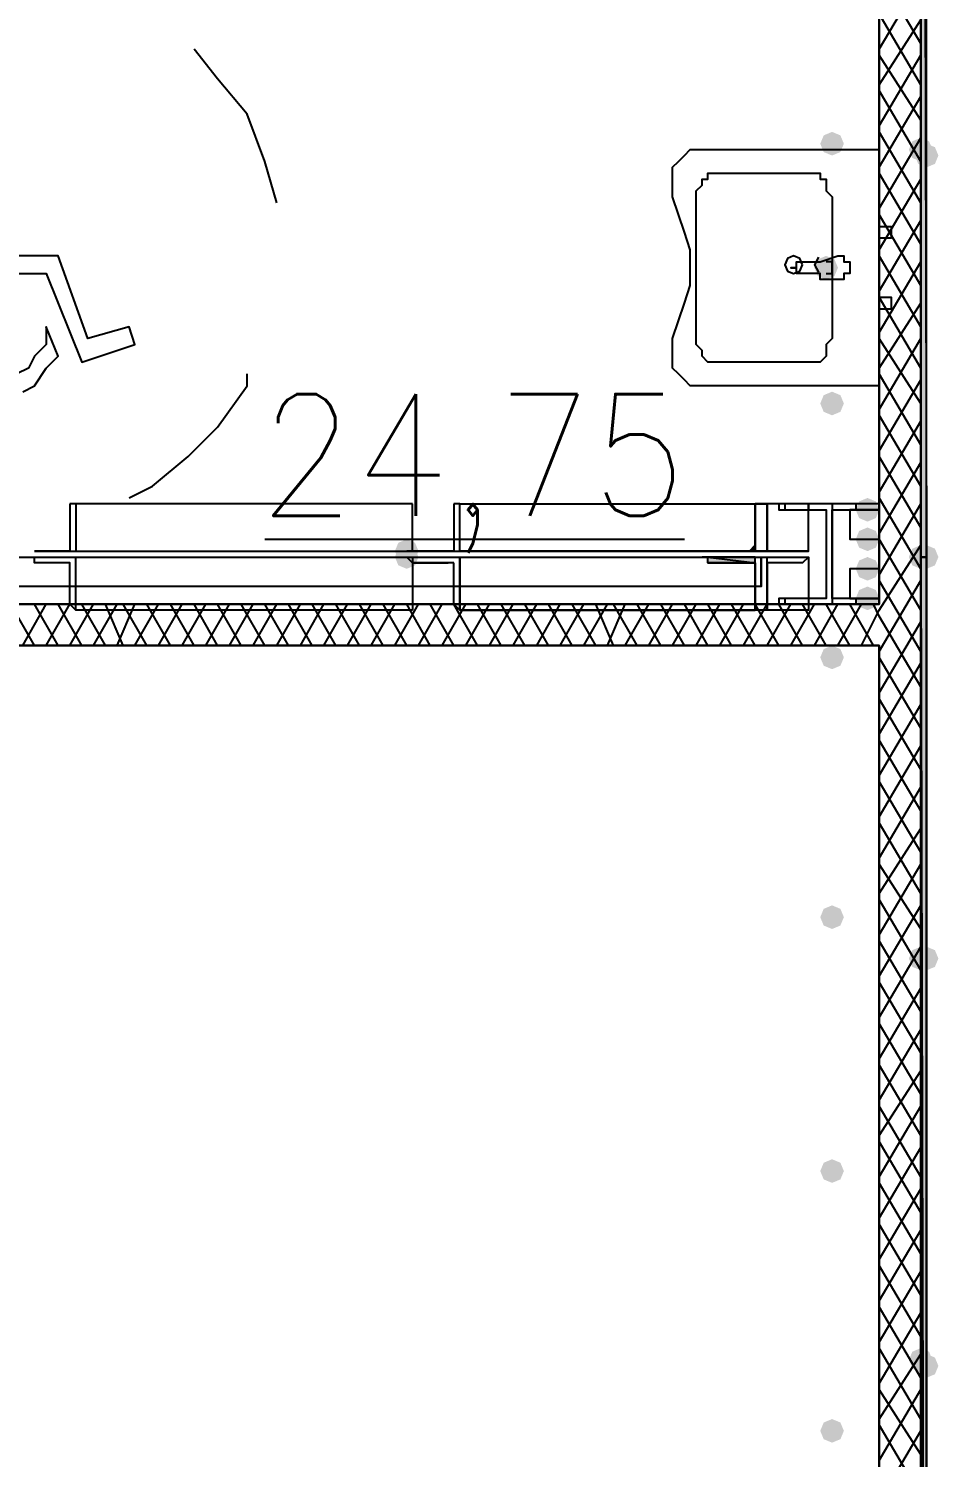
# Model space of a CAD drawing. Header units: millimetres. Extents: x 0 to 420, y 0 to 297.
# Drawn here: x 383.5 to 390.02, y 132.78 to 143.02 of the extents above; entities that cross this region are included whole.
import ezdxf

# ---------------------------------------------------------------- set-up
doc = ezdxf.new("R2010")
doc.units = ezdxf.units.MM
doc.layers.get('0').update_dxf_attribs({"linetype": 'CONTINUOUS'})
doc.styles.get("Standard").update_dxf_attribs({"font": 'STANDARD'})

msp = doc.modelspace()

# ---------------------------------------------------------------- hatches: boundary and pattern name
at = {"true_color": 0x000007}
h = msp.add_hatch(color=0, dxfattribs=at)
h.paths.add_polyline_path([(389.932333, 156.633333), (389.89, 156.633333), (389.932333, 139.234333)], flags=0)
h.paths.add_polyline_path([(389.89, 156.633333), (389.932333, 139.234333), (389.89, 139.234333)], flags=0)
for points in [[(389.339667, 142.197667), (389.314796, 142.137871), (389.255, 142.113), (389.195204, 142.137871), (389.170333, 142.197667), (389.195204, 142.257462), (389.255, 142.282333), (389.314796, 142.257463)], [(389.297333, 141.308667), (389.272462, 141.248871), (389.212667, 141.224), (389.152871, 141.248871), (389.128, 141.308667), (389.152871, 141.368462), (389.212667, 141.393333), (389.272462, 141.368463)], [(389.339667, 140.335), (389.314796, 140.275204), (389.255, 140.250333), (389.195204, 140.275204), (389.170333, 140.335), (389.195204, 140.394796), (389.255, 140.419667), (389.314796, 140.394796)], [(389.593667, 139.573), (389.568796, 139.513204), (389.509, 139.488333), (389.449204, 139.513204), (389.424333, 139.573), (389.449204, 139.632796), (389.509, 139.657667), (389.568796, 139.632796)], [(389.593667, 139.361333), (389.568796, 139.301537), (389.509, 139.276667), (389.449204, 139.301537), (389.424333, 139.361333), (389.449204, 139.421129), (389.509, 139.446), (389.568796, 139.421129)], [(386.291667, 139.276667), (386.266796, 139.216871), (386.207, 139.192), (386.147204, 139.216871), (386.122333, 139.276667), (386.147204, 139.336462), (386.207, 139.361333), (386.266796, 139.336463)], [(386.291667, 139.234333), (386.266796, 139.174537), (386.207, 139.149667), (386.147204, 139.174537), (386.122333, 139.234333), (386.147204, 139.294129), (386.207, 139.319), (386.266796, 139.294129)], [(389.593667, 139.149667), (389.568796, 139.089871), (389.509, 139.065), (389.449204, 139.089871), (389.424333, 139.149667), (389.449204, 139.209462), (389.509, 139.234333), (389.568796, 139.209463)], [(389.593667, 138.938), (389.568796, 138.878204), (389.509, 138.853333), (389.449204, 138.878204), (389.424333, 138.938), (389.449204, 138.997796), (389.509, 139.022667), (389.568796, 138.997796)], [(389.339667, 138.514667), (389.314796, 138.454871), (389.255, 138.43), (389.195204, 138.454871), (389.170333, 138.514667), (389.195204, 138.574462), (389.255, 138.599333), (389.314796, 138.574463)], [(389.339667, 136.652), (389.314796, 136.592204), (389.255, 136.567333), (389.195204, 136.592204), (389.170333, 136.652), (389.195204, 136.711796), (389.255, 136.736667), (389.314796, 136.711796)], [(389.339667, 134.831667), (389.314796, 134.771871), (389.255, 134.747), (389.195204, 134.771871), (389.170333, 134.831667), (389.195204, 134.891462), (389.255, 134.916333), (389.314796, 134.891463)], [(389.339667, 132.969), (389.314796, 132.909204), (389.255, 132.884333), (389.195204, 132.909204), (389.170333, 132.969), (389.195204, 133.028796), (389.255, 133.053667), (389.314796, 133.028796)]]:
    msp.add_hatch(color=0, dxfattribs=at).paths.add_polyline_path(points, flags=0)
at = {"true_color": 0x0000fe}
for points in [[(389.974667, 142.155333), (389.949796, 142.095537), (389.89, 142.070667), (389.830204, 142.095537), (389.805333, 142.155333), (389.830204, 142.215129), (389.89, 142.24), (389.949796, 142.215129)], [(390.017, 142.113), (389.992129, 142.053204), (389.932333, 142.028333), (389.872538, 142.053204), (389.847667, 142.113), (389.872537, 142.172796), (389.932333, 142.197667), (389.992129, 142.172796)], [(389.974667, 139.234333), (389.949796, 139.174537), (389.89, 139.149667), (389.830204, 139.174537), (389.805333, 139.234333), (389.830204, 139.294129), (389.89, 139.319), (389.949796, 139.294129)], [(390.017, 139.234333), (389.992129, 139.174537), (389.932333, 139.149667), (389.872538, 139.174537), (389.847667, 139.234333), (389.872537, 139.294129), (389.932333, 139.319), (389.992129, 139.294129)], [(390.017, 139.234333), (389.992129, 139.174537), (389.932333, 139.149667), (389.872538, 139.174537), (389.847667, 139.234333), (389.872537, 139.294129), (389.932333, 139.319), (389.992129, 139.294129)], [(389.974667, 136.355667), (389.949796, 136.295871), (389.89, 136.271), (389.830204, 136.295871), (389.805333, 136.355667), (389.830204, 136.415462), (389.89, 136.440333), (389.949796, 136.415463)], [(390.017, 136.355667), (389.992129, 136.295871), (389.932333, 136.271), (389.872538, 136.295871), (389.847667, 136.355667), (389.872537, 136.415462), (389.932333, 136.440333), (389.992129, 136.415463)], [(389.974667, 133.477), (389.949796, 133.417204), (389.89, 133.392333), (389.830204, 133.417204), (389.805333, 133.477), (389.830204, 133.536796), (389.89, 133.561667), (389.949796, 133.536796)], [(390.017, 133.434667), (389.992129, 133.374871), (389.932333, 133.35), (389.872538, 133.374871), (389.847667, 133.434667), (389.872537, 133.494462), (389.932333, 133.519333), (389.992129, 133.494463)]]:
    msp.add_hatch(color=0, dxfattribs=at).paths.add_polyline_path(points, flags=0)
at = {"true_color": 0x000062}
h = msp.add_hatch(color=0, dxfattribs=at)
h.paths.add_polyline_path([(388.704667, 139.615333), (388.704667, 139.361333)], flags=0)
h.paths.add_polyline_path([(388.704667, 139.361333), (388.704667, 139.615333)], flags=0)
h = msp.add_hatch(color=0, dxfattribs=at)
h.paths.add_polyline_path([(388.704667, 139.361333), (388.704667, 139.319)], flags=0)
h.paths.add_polyline_path([(388.704667, 139.319), (388.704667, 139.361333)], flags=0)
h = msp.add_hatch(color=0, dxfattribs=at)
h.paths.add_polyline_path([(388.704667, 139.276667), (388.366, 139.276667)], flags=0)
h.paths.add_polyline_path([(388.366, 139.276667), (388.704667, 139.276667)], flags=0)
h.paths.add_polyline_path([(388.704667, 139.276667), (388.366, 139.276667)], flags=0)
h.paths.add_polyline_path([(388.704667, 139.276667), (388.366, 139.276667)], flags=0)
h.paths.add_polyline_path([(388.366, 139.276667), (388.704667, 139.276667)], flags=0)
h.paths.add_polyline_path([(388.704667, 139.276667), (388.366, 139.276667)], flags=0)
h.paths.add_polyline_path([(388.704667, 139.276667), (388.366, 139.276667)], flags=0)
h.paths.add_polyline_path([(388.366, 139.276667), (388.704667, 139.276667), (388.323667, 139.276667)], flags=0)
h.paths.add_polyline_path([(388.704667, 139.276667), (388.323667, 139.276667)], flags=0)
h.paths.add_polyline_path([(388.323667, 139.276667), (388.704667, 139.276667)], flags=0)
h.paths.add_polyline_path([(388.704667, 139.276667), (388.323667, 139.276667)], flags=0)
h.paths.add_polyline_path([(388.704667, 139.276667), (388.323667, 139.276667)], flags=0)
h.paths.add_polyline_path([(388.323667, 139.276667), (388.704667, 139.276667)], flags=0)
h = msp.add_hatch(color=0, dxfattribs=at)
h.paths.add_polyline_path([(388.704667, 139.234333), (388.323667, 139.234333)], flags=0)
h.paths.add_polyline_path([(388.323667, 139.234333), (388.704667, 139.234333)], flags=0)
h.paths.add_polyline_path([(388.704667, 139.234333), (388.323667, 139.234333)], flags=0)
h.paths.add_polyline_path([(388.704667, 139.234333), (388.323667, 139.234333)], flags=0)
h.paths.add_polyline_path([(388.323667, 139.234333), (388.704667, 139.234333)], flags=0)
h.paths.add_polyline_path([(388.704667, 139.234333), (388.323667, 139.234333)], flags=0)
h.paths.add_polyline_path([(388.704667, 139.234333), (388.323667, 139.234333), (388.366, 139.234333)], flags=0)
for points in [[(388.366, 139.276667), (388.408333, 139.276667)], [(388.366, 139.192), (388.408333, 139.192)]]:
    msp.add_hatch(color=0, dxfattribs=at).paths.add_polyline_path(points, flags=0)
h = msp.add_hatch(color=0, dxfattribs=at)
h.paths.add_polyline_path([(388.366, 139.276667), (388.408333, 139.276667)], flags=0)
h.paths.add_polyline_path([(388.408333, 139.276667), (388.366, 139.276667)], flags=0)
h = msp.add_hatch(color=0, dxfattribs=at)
h.paths.add_polyline_path([(388.366, 139.234333), (388.704667, 139.234333)], flags=0)
h.paths.add_polyline_path([(388.704667, 139.234333), (388.366, 139.234333)], flags=0)
h = msp.add_hatch(color=0, dxfattribs=at)
h.paths.add_polyline_path([(388.704667, 139.234333), (388.366, 139.234333), (388.704667, 139.192)], flags=0)
h.paths.add_polyline_path([(388.366, 139.234333), (388.704667, 139.192), (388.366, 139.192)], flags=0)
h.paths.add_polyline_path([(388.704667, 139.192), (388.366, 139.192)], flags=0)
h.paths.add_polyline_path([(388.366, 139.192), (388.704667, 139.192)], flags=0)
h = msp.add_hatch(color=0, dxfattribs=at)
h.paths.add_polyline_path([(388.704667, 139.276667), (388.662333, 139.276667)], flags=0)
h.paths.add_polyline_path([(388.662333, 139.276667), (388.704667, 139.276667)], flags=0)
h.paths.add_polyline_path([(388.704667, 139.276667), (388.662333, 139.276667)], flags=0)
h.paths.add_polyline_path([(388.704667, 139.276667), (388.662333, 139.276667), (388.408333, 139.276667)], flags=0)
h = msp.add_hatch(color=0, dxfattribs=at)
h.paths.add_polyline_path([(388.704667, 139.276667), (388.704667, 139.319)], flags=0)
h.paths.add_polyline_path([(388.704667, 139.319), (388.704667, 139.276667), (388.662333, 139.276667)], flags=0)
h.paths.add_polyline_path([(388.704667, 139.276667), (388.662333, 139.276667)], flags=0)
h.paths.add_polyline_path([(388.662333, 139.276667), (388.704667, 139.276667)], flags=0)
h.paths.add_polyline_path([(388.704667, 139.276667), (388.662333, 139.276667)], flags=0)
h.paths.add_polyline_path([(388.704667, 139.276667), (388.662333, 139.276667)], flags=0)
at = {"true_color": 0x000007}
h = msp.add_hatch(color=0, dxfattribs=at)
h.paths.add_polyline_path([(389.932333, 139.234333), (389.89, 139.234333), (389.932333, 121.877667)], flags=0)
h.paths.add_polyline_path([(389.89, 139.234333), (389.932333, 121.877667), (389.89, 121.877667)], flags=0)
at = {"true_color": 0x000062}
h = msp.add_hatch(color=0, dxfattribs=at)
h.paths.add_polyline_path([(388.366, 139.192), (388.408333, 139.192)], flags=0)
h.paths.add_polyline_path([(388.408333, 139.192), (388.366, 139.192)], flags=0)
h = msp.add_hatch(color=0, dxfattribs=at)
h.paths.add_polyline_path([(388.704667, 139.192), (388.408333, 139.192)], flags=0)
h.paths.add_polyline_path([(388.408333, 139.192), (388.704667, 139.192), (388.662333, 139.192)], flags=0)
h = msp.add_hatch(color=0, dxfattribs=at)
h.paths.add_polyline_path([(388.662333, 139.192), (388.704667, 139.192)], flags=0)
h.paths.add_polyline_path([(388.704667, 139.192), (388.662333, 139.192)], flags=0)
h.paths.add_polyline_path([(388.704667, 139.192), (388.662333, 139.192)], flags=0)
h.paths.add_polyline_path([(388.662333, 139.192), (388.704667, 139.192)], flags=0)
h.paths.add_polyline_path([(388.704667, 139.192), (388.662333, 139.192)], flags=0)
h.paths.add_polyline_path([(388.704667, 139.192), (388.662333, 139.192)], flags=0)
h.paths.add_polyline_path([(388.662333, 139.192), (388.704667, 139.192)], flags=0)
h.paths.add_polyline_path([(388.704667, 139.192), (388.662333, 139.192)], flags=0)
h = msp.add_hatch(color=0, dxfattribs=at)
h.paths.add_polyline_path([(388.704667, 139.192), (388.704667, 139.149667)], flags=0)
h.paths.add_polyline_path([(388.704667, 139.149667), (388.704667, 139.192)], flags=0)
h = msp.add_hatch(color=0, dxfattribs=at)
h.paths.add_polyline_path([(388.704667, 139.149667), (388.704667, 138.895667)], flags=0)
h.paths.add_polyline_path([(388.704667, 138.895667), (388.704667, 139.149667)], flags=0)
h = msp.add_hatch(color=0, dxfattribs=at)
h.paths.add_polyline_path([(388.704667, 138.895667), (388.704667, 138.853333)], flags=0)
h.paths.add_polyline_path([(388.704667, 138.853333), (388.704667, 138.895667)], flags=0)

# ---------------------------------------------------------------- linework, layer by layer
at = {"color": 0, "true_color": 0x000007}
for points in [[(389.89, 104.097667), (389.89, 159.088667)], [(389.89, 156.633333), (389.89, 139.234333), (389.89, 156.633333), (389.932333, 139.234333)], [(389.593667, 151.045333), (389.593667, 138.895667)], [(389.89, 142.917333), (389.593667, 143.425333)], [(389.593667, 142.875), (389.89, 143.383)], [(389.89, 142.621), (389.593667, 143.129)], [(389.593667, 142.621), (389.89, 143.086667)], [(385.275667, 141.774333), (385.191, 142.070667), (385.064, 142.409333), (384.852333, 142.663333), (384.683, 142.875)], [(389.593667, 142.324667), (389.89, 142.832667)], [(389.89, 142.367), (389.593667, 142.832667)], [(389.89, 142.070667), (389.593667, 142.578667)], [(389.593667, 142.028333), (389.89, 142.536333)], [(389.89, 141.774333), (389.593667, 142.282333)], [(389.593667, 141.732), (389.89, 142.24)], [(389.89, 141.478), (389.593667, 141.986)], [(389.593667, 141.435667), (389.89, 141.943667)], [(389.89, 141.181667), (389.593667, 141.689667)], [(389.593667, 141.139333), (389.89, 141.647333)], [(382.862667, 141.266333), (383.624667, 141.266333), (383.878667, 140.631333), (384.259667, 140.758333), (384.217333, 140.885333), (383.921, 140.800667), (383.709333, 141.393333), (382.947333, 141.393333)], [(389.157125, 141.383224), (389.128, 141.329842), (389.157125, 141.276459)], [(389.89, 140.885333), (389.593667, 141.393333)], [(389.255, 141.351), (389.212667, 141.351)], [(389.212667, 141.266333), (389.255, 141.266333), (389.255, 141.351)], [(389.593667, 140.843), (389.89, 141.351)], [(389.89, 140.589), (389.593667, 141.097)], [(389.593667, 140.589), (389.89, 141.054667)], [(383.455333, 140.419667), (383.54, 140.462), (383.624667, 140.589), (383.709333, 140.673667), (383.624667, 140.885333), (383.624667, 140.758333), (383.54, 140.673667), (383.497667, 140.589), (383.413, 140.546667)], [(389.593667, 140.292667), (389.89, 140.800667)], [(389.89, 140.335), (389.593667, 140.800667)], [(384.217333, 139.657667), (384.386667, 139.742333), (384.640667, 139.954), (384.852333, 140.165667), (385.064, 140.462), (385.064, 140.546667)], [(389.89, 140.038667), (389.593667, 140.546667)], [(389.593667, 139.996333), (389.89, 140.504333)], [(389.89, 139.742333), (389.593667, 140.250333)], [(389.593667, 139.7), (389.89, 140.208)], [(389.89, 139.446), (389.593667, 139.954)], [(389.593667, 139.403667), (389.89, 139.911667)], [(389.89, 139.149667), (389.593667, 139.657667)], [(383.794, 139.615333), (383.794, 139.319), (383.794, 139.276667), (383.54, 139.276667)], [(383.836333, 139.615333), (383.794, 139.615333)], [(386.545667, 139.615333), (386.545667, 139.319), (386.545667, 139.276667)], [(386.588, 139.615333), (386.545667, 139.615333)], [(388.789333, 139.276667), (388.789333, 139.615333), (388.789333, 139.319), (388.789333, 139.276667), (386.588, 139.276667), (386.588, 139.615333), (388.789333, 139.615333)], [(386.588, 139.276667), (386.588, 139.615333), (388.704667, 139.615333)], [(388.704667, 139.276667), (389.085667, 139.276667), (389.085667, 139.615333), (388.704667, 139.615333)], [(388.916333, 139.615333), (388.916333, 139.573)], [(389.085667, 139.615333), (389.085667, 139.573)], [(389.255, 139.615333), (389.255, 138.895667)], [(389.424333, 139.615333), (389.424333, 139.573)], [(389.593667, 139.615333), (389.593667, 139.573)], [(389.593667, 139.107333), (389.89, 139.615333)], [(385.191, 139.361333), (388.196667, 139.361333)], [(389.89, 138.853333), (389.593667, 139.361333)], [(388.747, 139.022667), (388.747, 139.234333), (388.747, 139.192), (388.747, 139.022667), (378.121333, 139.022667), (378.121333, 139.234333), (388.747, 139.234333)], [(383.54, 139.276667), (383.836333, 139.276667)], [(383.54, 139.234333), (383.836333, 139.234333)], [(383.794, 138.895667), (383.794, 139.192), (383.54, 139.192), (383.54, 139.234333)], [(386.545667, 139.276667), (386.503333, 139.276667), (386.249333, 139.276667), (386.207, 139.276667), (386.588, 139.276667)], [(386.545667, 139.192), (386.503333, 139.192), (386.249333, 139.192), (386.207, 139.234333), (386.588, 139.234333)], [(386.249333, 139.276667), (386.503333, 139.276667)], [(386.588, 139.276667), (388.704667, 139.276667)], [(388.789333, 138.853333), (386.588, 138.853333), (386.588, 139.234333), (388.789333, 139.234333), (389.085667, 139.234333), (389.043333, 139.192), (388.831667, 139.192), (388.789333, 139.192), (388.789333, 138.895667), (388.789333, 138.853333), (388.789333, 139.234333)], [(386.588, 139.234333), (388.704667, 139.234333)], [(386.588, 139.234333), (386.588, 138.853333), (388.704667, 138.853333)], [(388.366, 139.276667), (388.662333, 139.276667)], [(388.704667, 139.234333), (389.085667, 139.234333), (389.085667, 138.853333), (388.704667, 138.853333)], [(389.593667, 138.853333), (389.89, 139.319)], [(389.932333, 139.234333), (389.932333, 121.877667), (389.89, 139.234333), (389.89, 121.877667)], [(386.249333, 139.192), (386.503333, 139.192)], [(386.545667, 138.895667), (386.545667, 139.192)], [(388.366, 139.192), (388.662333, 139.192)], [(389.593667, 138.557), (389.89, 139.065)], [(389.89, 138.557), (389.593667, 139.065)], [(388.916333, 138.938), (388.916333, 138.895667)], [(389.085667, 138.938), (389.085667, 138.895667)], [(389.424333, 138.938), (389.424333, 138.895667)], [(389.593667, 138.938), (389.593667, 138.895667)], [(389.593667, 138.895667), (377.274667, 138.895667)], [(383.54, 138.599333), (383.370667, 138.895667)], [(383.455333, 138.599333), (383.624667, 138.895667)], [(383.709333, 138.599333), (383.54, 138.895667)], [(383.624667, 138.599333), (383.794, 138.895667)], [(383.878667, 138.599333), (383.709333, 138.895667)], [(383.794, 138.599333), (383.963333, 138.895667)], [(383.836333, 138.853333), (383.794, 138.895667)], [(384.048, 138.599333), (383.878667, 138.895667)], [(383.963333, 138.599333), (384.132667, 138.895667)], [(384.175, 138.599333), (384.048, 138.895667)], [(384.132667, 138.599333), (384.259667, 138.895667)], [(384.344333, 138.599333), (384.175, 138.895667)], [(384.259667, 138.599333), (384.429, 138.895667)], [(384.513667, 138.599333), (384.344333, 138.895667)], [(384.429, 138.599333), (384.598333, 138.895667)], [(384.683, 138.599333), (384.513667, 138.895667)], [(384.598333, 138.599333), (384.767667, 138.895667)], [(384.852333, 138.599333), (384.683, 138.895667)], [(384.767667, 138.599333), (384.937, 138.895667)], [(385.021667, 138.599333), (384.852333, 138.895667)], [(384.937, 138.599333), (385.106333, 138.895667)], [(385.191, 138.599333), (385.021667, 138.895667)], [(385.106333, 138.599333), (385.275667, 138.895667)], [(385.360333, 138.599333), (385.191, 138.895667)], [(385.275667, 138.599333), (385.445, 138.895667)], [(385.529667, 138.599333), (385.360333, 138.895667)], [(385.445, 138.599333), (385.614333, 138.895667)], [(385.699, 138.599333), (385.529667, 138.895667)], [(385.614333, 138.599333), (385.783667, 138.895667)], [(385.868333, 138.599333), (385.699, 138.895667)], [(385.783667, 138.599333), (385.953, 138.895667)], [(386.037667, 138.599333), (385.868333, 138.895667)], [(385.953, 138.599333), (386.122333, 138.895667)], [(386.207, 138.599333), (386.037667, 138.895667)], [(386.122333, 138.599333), (386.291667, 138.895667)], [(386.376333, 138.599333), (386.207, 138.895667)], [(386.291667, 138.599333), (386.461, 138.895667)], [(386.545667, 138.599333), (386.376333, 138.895667)], [(386.461, 138.599333), (386.630333, 138.895667)], [(386.715, 138.599333), (386.545667, 138.895667)], [(386.588, 138.853333), (386.545667, 138.895667)], [(386.630333, 138.599333), (386.799667, 138.895667)], [(386.884333, 138.599333), (386.715, 138.895667)], [(386.799667, 138.599333), (386.969, 138.895667)], [(387.053667, 138.599333), (386.884333, 138.895667)], [(386.969, 138.599333), (387.138333, 138.895667)], [(387.223, 138.599333), (387.053667, 138.895667)], [(387.138333, 138.599333), (387.307667, 138.895667)], [(387.392333, 138.599333), (387.223, 138.895667)], [(387.307667, 138.599333), (387.477, 138.895667)], [(387.561667, 138.599333), (387.392333, 138.895667)], [(387.477, 138.599333), (387.646333, 138.895667)], [(387.688667, 138.599333), (387.561667, 138.895667)], [(387.646333, 138.599333), (387.773333, 138.895667)], [(387.858, 138.599333), (387.688667, 138.895667)], [(387.773333, 138.599333), (387.942667, 138.895667)], [(388.027333, 138.599333), (387.858, 138.895667)], [(387.942667, 138.599333), (388.112, 138.895667)], [(388.196667, 138.599333), (388.027333, 138.895667)], [(388.112, 138.599333), (388.281333, 138.895667)], [(388.366, 138.599333), (388.196667, 138.895667)], [(388.281333, 138.599333), (388.450667, 138.895667)], [(388.535333, 138.599333), (388.366, 138.895667)], [(388.450667, 138.599333), (388.62, 138.895667)], [(388.704667, 138.599333), (388.535333, 138.895667)], [(388.62, 138.599333), (388.789333, 138.895667)], [(388.874, 138.599333), (388.704667, 138.895667)], [(388.789333, 138.599333), (388.958667, 138.895667)], [(389.043333, 138.599333), (388.874, 138.895667)], [(388.958667, 138.599333), (389.128, 138.895667)], [(389.212667, 138.599333), (389.043333, 138.895667)], [(389.128, 138.599333), (389.297333, 138.895667)], [(389.382, 138.599333), (389.212667, 138.895667)], [(389.297333, 138.599333), (389.466667, 138.895667)], [(389.551333, 138.599333), (389.382, 138.895667)], [(389.466667, 138.599333), (389.593667, 138.853333)], [(389.593667, 138.811), (389.551333, 138.895667)], [(389.89, 138.303), (389.593667, 138.811)], [(389.593667, 138.260667), (389.89, 138.768667)], [(374.184333, 138.599333), (389.593667, 138.599333)], [(389.593667, 138.599333), (389.593667, 110.193667)], [(389.89, 138.006667), (389.593667, 138.514667)], [(389.593667, 137.964333), (389.89, 138.472333)], [(389.89, 137.710333), (389.593667, 138.218333)], [(389.593667, 137.668), (389.89, 138.176)], [(389.89, 137.414), (389.593667, 137.922)], [(389.593667, 137.371667), (389.89, 137.879667)], [(389.89, 137.117667), (389.593667, 137.625667)], [(389.593667, 137.075333), (389.89, 137.583333)], [(389.89, 136.821333), (389.593667, 137.329333)], [(389.593667, 136.821333), (389.89, 137.287)], [(389.593667, 136.525), (389.89, 137.033)], [(389.89, 136.567333), (389.593667, 137.033)], [(389.89, 136.271), (389.593667, 136.779)], [(389.593667, 136.228667), (389.89, 136.736667)], [(389.89, 135.974667), (389.593667, 136.482667)], [(389.593667, 135.932333), (389.89, 136.440333)], [(389.89, 135.678333), (389.593667, 136.186333)], [(389.593667, 135.636), (389.89, 136.144)], [(389.89, 135.382), (389.593667, 135.89)], [(389.593667, 135.339667), (389.89, 135.847667)], [(389.89, 135.085667), (389.593667, 135.593667)], [(389.593667, 135.085667), (389.89, 135.551333)], [(389.593667, 134.789333), (389.89, 135.297333)], [(389.89, 134.789333), (389.593667, 135.297333)], [(389.89, 134.535333), (389.593667, 135.043333)], [(389.593667, 134.493), (389.89, 135.001)], [(389.89, 134.239), (389.593667, 134.747)], [(389.593667, 134.196667), (389.89, 134.704667)], [(389.89, 133.942667), (389.593667, 134.450667)], [(389.593667, 133.900333), (389.89, 134.408333)], [(389.89, 133.646333), (389.593667, 134.154333)], [(389.593667, 133.604), (389.89, 134.112)], [(389.89, 133.35), (389.593667, 133.858)], [(389.593667, 133.307667), (389.89, 133.815667)], [(389.89, 133.053667), (389.593667, 133.561667)], [(389.593667, 133.053667), (389.89, 133.519333)], [(389.593667, 132.757333), (389.89, 133.265333)], [(389.89, 132.799667), (389.593667, 133.265333)], [(389.89, 132.503333), (389.593667, 133.011333)], [(389.593667, 132.461), (389.89, 132.969)]]:
    msp.add_lwpolyline(points, dxfattribs=at)
for points in [[(389.932333, 156.633333), (389.89, 156.633333), (389.932333, 139.234333)], [(389.89, 156.633333), (389.932333, 139.234333), (389.89, 139.234333)], [(389.89, 156.633333), (389.89, 139.234333), (389.932333, 139.234333), (389.932333, 156.633333)], [(389.89, 156.633333), (389.89, 139.234333), (389.932333, 139.234333), (389.932333, 156.633333)], [(388.112, 141.816667), (388.112, 141.859), (388.112, 141.943667), (388.112, 142.028333), (388.154333, 142.070667), (388.196667, 142.113), (388.239, 142.155333), (388.281333, 142.155333), (389.593667, 142.155333), (389.593667, 140.462), (388.281333, 140.462), (388.239, 140.462), (388.196667, 140.504333), (388.154333, 140.546667), (388.112, 140.589), (388.112, 140.673667), (388.112, 140.716), (388.112, 140.800667), (388.154333, 140.927667), (388.196667, 141.054667), (388.239, 141.181667), (388.239, 141.308667), (388.239, 141.435667), (388.196667, 141.562667), (388.154333, 141.689667)], [(389.085667, 141.986), (389.128, 141.986), (389.170333, 141.986), (389.170333, 141.943667), (389.212667, 141.943667), (389.212667, 141.901333), (389.212667, 141.859), (389.255, 141.816667), (389.255, 140.800667), (389.212667, 140.758333), (389.212667, 140.716), (389.212667, 140.673667), (389.170333, 140.631333), (389.128, 140.631333), (389.085667, 140.631333), (388.408333, 140.631333), (388.366, 140.631333), (388.323667, 140.673667), (388.323667, 140.716), (388.281333, 140.758333), (388.281333, 140.800667), (388.281333, 141.816667), (388.281333, 141.859), (388.323667, 141.901333), (388.323667, 141.943667), (388.366, 141.943667), (388.366, 141.986), (388.408333, 141.986)], [(389.593667, 141.520333), (389.593667, 141.605), (389.678333, 141.605), (389.678333, 141.520333)], [(389.043333, 141.329833), (389.024728, 141.374728), (388.979833, 141.393333), (388.934939, 141.374728), (388.916333, 141.329833), (388.934939, 141.284939), (388.979833, 141.266333), (389.024728, 141.284939)], [(389.297333, 141.224), (389.170333, 141.224), (389.170333, 141.266333), (389.001, 141.266333), (389.001, 141.308667), (388.958667, 141.308667), (389.001, 141.308667), (389.001, 141.351), (389.170333, 141.351), (389.297333, 141.393333), (389.339667, 141.393333), (389.339667, 141.351), (389.382, 141.351), (389.382, 141.308667), (389.382, 141.266333), (389.339667, 141.266333), (389.339667, 141.224)], [(389.593667, 141.012333), (389.593667, 141.097), (389.678333, 141.097), (389.678333, 141.012333)], [(386.249333, 139.615333), (383.836333, 139.615333), (383.836333, 139.276667), (386.249333, 139.276667)], [(389.593667, 139.615333), (388.874, 139.615333), (388.874, 139.573), (389.212667, 139.573), (389.212667, 138.938), (388.874, 138.938), (388.874, 138.895667), (389.593667, 138.895667), (389.593667, 138.938), (389.255, 138.938), (389.255, 139.573), (389.593667, 139.573)], [(389.593667, 139.573), (389.382, 139.573), (389.382, 139.361333), (389.593667, 139.361333), (389.593667, 139.573), (389.382, 139.573), (389.382, 139.361333), (389.593667, 139.361333)], [(386.249333, 138.853333), (383.836333, 138.853333), (383.836333, 139.234333), (386.249333, 139.234333)], [(389.085667, 139.276667), (389.043333, 139.276667), (388.831667, 139.276667), (388.789333, 139.276667)], [(389.932333, 139.234333), (389.89, 139.234333), (389.932333, 121.877667)], [(389.89, 139.234333), (389.932333, 121.877667), (389.89, 121.877667)], [(389.932333, 121.877667), (389.932333, 139.234333), (389.89, 139.234333), (389.89, 121.877667)], [(389.932333, 121.877667), (389.932333, 139.234333), (389.89, 139.234333), (389.89, 121.877667)], [(389.593667, 139.149667), (389.382, 139.149667), (389.382, 138.938), (389.593667, 138.938), (389.593667, 139.149667), (389.382, 139.149667), (389.382, 138.938), (389.593667, 138.938)], [(367.876667, 138.599333), (360.383667, 138.599333), (360.383667, 104.097667), (373.083667, 104.097667), (373.083667, 110.193667), (389.593667, 110.193667), (389.593667, 121.496667), (389.593667, 138.599333)]]:
    msp.add_lwpolyline(points, close=True, dxfattribs=at)
at = {"color": 0, "true_color": 0x000068}
msp.add_lwpolyline([(377.274667, 151.341667), (381.973667, 151.341667), (381.973667, 151.045333), (377.274667, 151.045333), (377.274667, 138.895667), (389.593667, 138.895667), (389.593667, 151.045333), (384.894667, 151.045333), (384.894667, 151.341667), (389.593667, 151.341667), (389.593667, 155.998333), (377.274667, 155.998333)], close=True, dxfattribs=at)
at = {"color": 0, "true_color": 0x000062}
for points in [[(388.704667, 139.615333), (388.704667, 139.276667), (388.323667, 139.276667)], [(388.704667, 139.615333), (388.704667, 139.361333), (388.704667, 139.319), (388.662333, 139.276667), (388.408333, 139.276667), (388.366, 139.276667), (388.323667, 139.276667)], [(388.704667, 138.853333), (388.704667, 139.234333), (388.323667, 139.234333)], [(388.704667, 138.853333), (388.704667, 138.895667), (388.704667, 139.149667), (388.704667, 139.192), (388.662333, 139.192), (388.408333, 139.192), (388.366, 139.192), (388.366, 139.234333), (388.323667, 139.234333)]]:
    msp.add_lwpolyline(points, dxfattribs=at)
for points in [[(388.704667, 139.615333), (388.704667, 139.361333)], [(388.704667, 139.361333), (388.704667, 139.615333)], [(388.704667, 139.361333), (388.704667, 139.319)], [(388.704667, 139.319), (388.704667, 139.361333)], [(388.366, 139.276667), (388.704667, 139.276667), (388.323667, 139.276667)], [(388.704667, 139.276667), (388.323667, 139.276667)], [(388.323667, 139.276667), (388.704667, 139.276667)], [(388.704667, 139.276667), (388.323667, 139.276667)], [(388.704667, 139.276667), (388.323667, 139.276667)], [(388.323667, 139.276667), (388.704667, 139.276667)], [(388.704667, 139.234333), (388.323667, 139.234333)], [(388.323667, 139.234333), (388.704667, 139.234333)], [(388.704667, 139.234333), (388.323667, 139.234333)], [(388.704667, 139.234333), (388.323667, 139.234333)], [(388.323667, 139.234333), (388.704667, 139.234333)], [(388.704667, 139.234333), (388.323667, 139.234333)], [(388.704667, 139.234333), (388.323667, 139.234333), (388.366, 139.234333)], [(388.366, 139.276667), (388.408333, 139.276667)], [(388.366, 139.276667), (388.408333, 139.276667)], [(388.408333, 139.276667), (388.366, 139.276667)], [(388.704667, 139.276667), (388.366, 139.276667)], [(388.366, 139.276667), (388.704667, 139.276667)], [(388.704667, 139.276667), (388.366, 139.276667)], [(388.704667, 139.276667), (388.366, 139.276667)], [(388.366, 139.276667), (388.704667, 139.276667)], [(388.704667, 139.276667), (388.366, 139.276667)], [(388.704667, 139.276667), (388.366, 139.276667)], [(388.366, 139.234333), (388.704667, 139.234333)], [(388.704667, 139.234333), (388.366, 139.234333)], [(388.704667, 139.234333), (388.366, 139.234333), (388.704667, 139.192)], [(388.366, 139.234333), (388.704667, 139.192), (388.366, 139.192)], [(388.704667, 139.276667), (388.662333, 139.276667), (388.408333, 139.276667)], [(388.704667, 139.319), (388.704667, 139.276667), (388.662333, 139.276667)], [(388.704667, 139.276667), (388.662333, 139.276667)], [(388.662333, 139.276667), (388.704667, 139.276667)], [(388.704667, 139.276667), (388.662333, 139.276667)], [(388.704667, 139.276667), (388.662333, 139.276667)], [(388.704667, 139.276667), (388.662333, 139.276667)], [(388.662333, 139.276667), (388.704667, 139.276667)], [(388.704667, 139.276667), (388.662333, 139.276667)], [(388.704667, 139.276667), (388.704667, 139.319)], [(388.704667, 139.192), (388.366, 139.192)], [(388.366, 139.192), (388.704667, 139.192)], [(388.366, 139.192), (388.408333, 139.192)], [(388.366, 139.192), (388.408333, 139.192)], [(388.408333, 139.192), (388.366, 139.192)], [(388.704667, 139.192), (388.408333, 139.192)], [(388.408333, 139.192), (388.704667, 139.192), (388.662333, 139.192)], [(388.662333, 139.192), (388.704667, 139.192)], [(388.704667, 139.192), (388.662333, 139.192)], [(388.704667, 139.192), (388.662333, 139.192)], [(388.662333, 139.192), (388.704667, 139.192)], [(388.704667, 139.192), (388.662333, 139.192)], [(388.704667, 139.192), (388.662333, 139.192)], [(388.662333, 139.192), (388.704667, 139.192)], [(388.704667, 139.192), (388.662333, 139.192)], [(388.704667, 139.192), (388.704667, 139.149667)], [(388.704667, 139.149667), (388.704667, 139.192)], [(388.704667, 139.149667), (388.704667, 138.895667)], [(388.704667, 138.895667), (388.704667, 139.149667)], [(388.704667, 138.895667), (388.704667, 138.853333)], [(388.704667, 138.853333), (388.704667, 138.895667)]]:
    msp.add_lwpolyline(points, close=True, dxfattribs=at)

# ---------------------------------------------------------------- texts
at = {"color": 0, "true_color": 0x000007, "insert": (385.148653, 140.402697), "char_height": 0.872032, "width": 2.85832715, "attachment_point": 1}
msp.add_mtext('24,75', dxfattribs=at)

doc.saveas('drawing.dxf')
